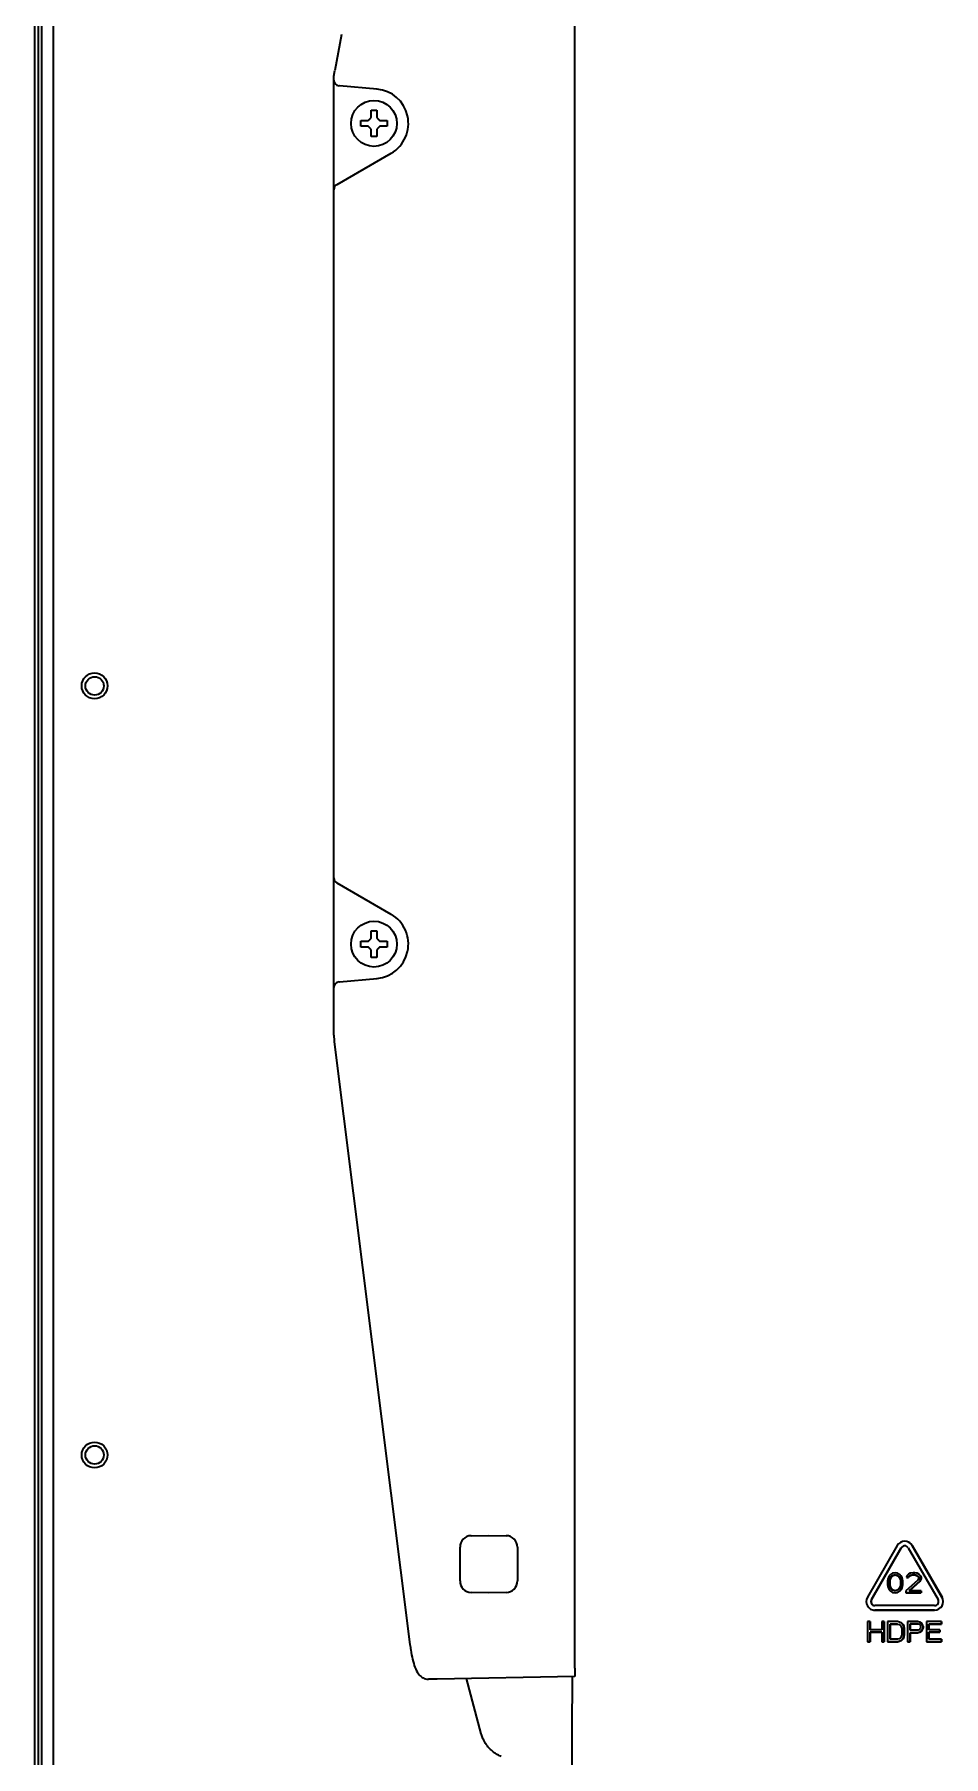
# Model space of a CAD drawing. Extents: x 6336 to 10269, y -393 to 3371.
# Drawn here: x 8426.8 to 8585.3, y 2847.2 to 3147.2 of the extents above; entities that cross this region are included whole.
import ezdxf

# ---------------------------------------------------------------- set-up
doc = ezdxf.new("R2010")
doc.units = 0
doc.header["$LTSCALE"] = 5
doc.layers.add('1', color=7, linetype='CONTINUOUS', true_color=0xffffff)

msp = doc.modelspace()

# ---------------------------------------------------------------- linework, layer by layer
at = {"layer": '1', "color": 7, "linetype": 'Continuous', "lineweight": 35}
for p, q in [((8428.07, 2599.33), (8428.07, 3234.73)), ((8426.77, 3233.93), (8426.77, 2584.53)), ((8427.46, 2587.53), (8427.46, 3230.93)), ((8430.07, 3188.71), (8430.07, 2694.74)), ((8520.97, 2896.44), (8520.97, 3162.06)), ((8480.33, 3147.23), (8479.12, 3140.93)), ((8478.97, 3139.96), (8479.12, 3140.93)), ((8478.97, 3139.28), (8478.97, 3139.96)), ((8478.97, 3137.27), (8478.97, 3139.28)), ((8478.97, 3122.47), (8478.97, 3137.27)), ((8479.96, 3138.28), (8479.89, 3138.28)), ((8486.5, 3137.7), (8479.96, 3138.28)), ((8483.67, 3131.73), (8483.67, 3132.23)), ((8483.67, 3131.23), (8483.67, 3131.73)), ((8488.27, 3132.23), (8488.27, 3131.73)), ((8488.27, 3131.73), (8488.27, 3131.23)), ((8479.55, 3121.09), (8488.97, 3126.53)), ((8478.97, 3120.18), (8478.97, 3122.47)), ((8479.47, 3121.05), (8479.55, 3121.09)), ((8478.97, 3000.27), (8478.97, 3120.18)), ((8478.97, 2997.98), (8478.97, 3000.27)), ((8478.97, 2983.18), (8478.97, 2997.98)), ((8479.55, 2999.37), (8479.47, 2999.41)), ((8488.97, 2993.92), (8479.55, 2999.37)), ((8483.67, 2988.73), (8483.67, 2989.23)), ((8483.67, 2988.23), (8483.67, 2988.73)), ((8488.27, 2989.23), (8488.27, 2988.73)), ((8488.27, 2988.73), (8488.27, 2988.23)), ((8478.97, 2981.17), (8478.97, 2983.18)), ((8479.96, 2982.18), (8486.5, 2982.75)), ((8478.97, 2972.85), (8478.97, 2981.17)), ((8479.89, 2982.17), (8479.96, 2982.18)), ((8479.04, 2971.69), (8492.25, 2866.72)), ((8520.97, 2893.51), (8520.97, 2896.44)), ((8520.97, 2891.25), (8520.97, 2893.51)), ((8520.97, 2888.32), (8520.97, 2891.25)), ((8520.97, 2873.24), (8520.97, 2888.32)), ((8500.97, 2877.78), (8500.97, 2883.67)), ((8502.94, 2885.67), (8505.97, 2885.73)), ((8505.97, 2885.73), (8509.01, 2885.67)), ((8510.97, 2883.67), (8510.97, 2877.78)), ((8577.21, 2883.95), (8572.02, 2874.95)), ((8577.91, 2883.55), (8572.71, 2874.55)), ((8572.71, 2874.55), (8577.9, 2883.55)), ((8577.91, 2883.55), (8577.9, 2883.55)), ((8578.88, 2884.65), (8578.87, 2884.66)), ((8579.12, 2883.55), (8584.31, 2874.55)), ((8579.81, 2883.95), (8579.81, 2883.95)), ((8585, 2874.95), (8579.81, 2883.95)), ((8579.81, 2883.95), (8585.01, 2874.95)), ((8575.58, 2878.16), (8575.51, 2877.78)), ((8575.51, 2877.78), (8575.51, 2877.12)), ((8575.66, 2878.38), (8575.58, 2878.16)), ((8575.8, 2878.68), (8575.66, 2878.38)), ((8576.02, 2878.9), (8575.8, 2878.68)), ((8575.87, 2877.71), (8575.95, 2878.16)), ((8575.87, 2877.71), (8575.88, 2877.71)), ((8575.87, 2877.19), (8575.87, 2877.71)), ((8575.95, 2878.16), (8575.88, 2877.71)), ((8575.88, 2877.71), (8575.88, 2877.19)), ((8576.24, 2878.6), (8575.95, 2878.16)), ((8575.95, 2878.16), (8576.24, 2878.6)), ((8575.95, 2878.16), (8575.95, 2878.16)), ((8576.38, 2879.13), (8576.02, 2878.9)), ((8576.46, 2878.75), (8576.24, 2878.6)), ((8576.24, 2878.6), (8576.46, 2878.75)), ((8576.24, 2878.6), (8576.24, 2878.6)), ((8576.82, 2879.2), (8576.38, 2879.13)), ((8576.83, 2878.83), (8576.46, 2878.75)), ((8576.46, 2878.75), (8576.82, 2878.83)), ((8576.46, 2878.75), (8576.46, 2878.75)), ((8577.26, 2879.13), (8576.82, 2879.2)), ((8576.83, 2878.83), (8576.82, 2878.83)), ((8576.82, 2878.83), (8577.19, 2878.75)), ((8577.19, 2878.75), (8576.83, 2878.83)), ((8577.19, 2878.75), (8577.41, 2878.6)), ((8577.26, 2879.12), (8577.26, 2879.13)), ((8577.62, 2878.9), (8577.26, 2879.13)), ((8577.26, 2879.12), (8577.63, 2878.9)), ((8577.41, 2878.6), (8577.7, 2878.16)), ((8577.63, 2878.9), (8577.62, 2878.9)), ((8577.84, 2878.68), (8577.62, 2878.9)), ((8577.63, 2878.9), (8577.85, 2878.68)), ((8577.7, 2878.16), (8577.77, 2877.71)), ((8577.77, 2877.71), (8577.77, 2877.19)), ((8577.85, 2878.68), (8577.84, 2878.68)), ((8577.99, 2878.38), (8577.84, 2878.68)), ((8577.85, 2878.68), (8577.99, 2878.38)), ((8577.99, 2878.38), (8578.07, 2878.16)), ((8577.99, 2878.38), (8577.99, 2878.38)), ((8578.06, 2878.16), (8577.99, 2878.38)), ((8578.07, 2878.16), (8578.06, 2878.16)), ((8578.13, 2877.79), (8578.06, 2878.16)), ((8578.07, 2878.16), (8578.14, 2877.78)), ((8578.14, 2877.78), (8578.13, 2877.79)), ((8578.13, 2877.12), (8578.13, 2877.79)), ((8578.14, 2877.78), (8578.14, 2877.11)), ((8580.76, 2877.93), (8578.72, 2876.07)), ((8578.86, 2878.68), (8578.79, 2878.38)), ((8578.8, 2878.38), (8578.79, 2878.38)), ((8578.79, 2878.38), (8579.16, 2878.38)), ((8579.16, 2878.38), (8578.8, 2878.38)), ((8579.16, 2878.98), (8578.86, 2878.68)), ((8579.45, 2879.13), (8579.16, 2878.98)), ((8579.31, 2878.6), (8579.16, 2878.38)), ((8579.16, 2878.38), (8579.3, 2878.6)), ((8579.16, 2878.38), (8579.16, 2878.38)), ((8579.3, 2878.6), (8579.52, 2878.75)), ((8579.31, 2878.6), (8579.3, 2878.6)), ((8579.3, 2876.07), (8581.12, 2877.71)), ((8579.53, 2878.75), (8579.31, 2878.6)), ((8581.13, 2877.71), (8579.31, 2876.07)), ((8579.96, 2879.2), (8579.45, 2879.13)), ((8579.52, 2878.75), (8579.88, 2878.83)), ((8579.53, 2878.75), (8579.52, 2878.75)), ((8579.89, 2878.83), (8579.53, 2878.75)), ((8579.89, 2878.83), (8579.88, 2878.83)), ((8579.88, 2878.83), (8580.18, 2878.83)), ((8580.18, 2878.83), (8579.89, 2878.83)), ((8580.25, 2879.2), (8579.96, 2879.2)), ((8580.54, 2878.75), (8580.18, 2878.83)), ((8580.18, 2878.83), (8580.18, 2878.83)), ((8580.18, 2878.83), (8580.54, 2878.75)), ((8580.69, 2879.13), (8580.25, 2879.2)), ((8580.54, 2878.75), (8580.76, 2878.61)), ((8580.69, 2879.13), (8580.98, 2878.98)), ((8580.69, 2879.13), (8580.69, 2879.13)), ((8580.98, 2878.98), (8580.69, 2879.13)), ((8580.76, 2878.61), (8580.9, 2878.38)), ((8580.9, 2878.23), (8580.76, 2877.93)), ((8580.9, 2878.38), (8580.9, 2878.23)), ((8580.98, 2878.98), (8581.27, 2878.68)), ((8580.98, 2878.98), (8580.98, 2878.98)), ((8581.27, 2878.68), (8580.98, 2878.98)), ((8581.12, 2877.71), (8581.27, 2877.93)), ((8581.13, 2877.71), (8581.12, 2877.71)), ((8581.27, 2877.93), (8581.13, 2877.71)), ((8581.27, 2878.68), (8581.35, 2878.38)), ((8581.27, 2878.68), (8581.27, 2878.68)), ((8581.34, 2878.38), (8581.27, 2878.68)), ((8581.35, 2878.23), (8581.27, 2877.93)), ((8581.27, 2877.93), (8581.34, 2878.23)), ((8581.27, 2877.93), (8581.27, 2877.93)), ((8581.35, 2878.38), (8581.34, 2878.38)), ((8581.34, 2878.23), (8581.34, 2878.38)), ((8581.35, 2878.23), (8581.34, 2878.23)), ((8581.35, 2878.38), (8581.35, 2878.23)), ((8505.97, 2875.73), (8502.94, 2875.78)), ((8509.01, 2875.78), (8505.97, 2875.73)), ((8572.71, 2874.55), (8572.71, 2874.55)), ((8575.51, 2877.12), (8575.58, 2876.74)), ((8575.58, 2876.74), (8575.66, 2876.52)), ((8575.66, 2876.52), (8575.8, 2876.22)), ((8575.8, 2876.22), (8576.02, 2876)), ((8575.88, 2877.19), (8575.87, 2877.19)), ((8575.95, 2876.74), (8575.87, 2877.19)), ((8575.88, 2877.19), (8575.95, 2876.74)), ((8575.95, 2876.74), (8576.24, 2876.29)), ((8575.95, 2876.74), (8575.95, 2876.74)), ((8576.24, 2876.3), (8575.95, 2876.74)), ((8576.02, 2876), (8576.38, 2875.77)), ((8576.24, 2876.29), (8576.24, 2876.3)), ((8576.46, 2876.15), (8576.24, 2876.3)), ((8576.24, 2876.29), (8576.46, 2876.15)), ((8576.39, 2875.77), (8576.38, 2875.77)), ((8576.38, 2875.77), (8576.82, 2875.7)), ((8576.83, 2875.7), (8576.39, 2875.77)), ((8576.82, 2876.07), (8576.46, 2876.15)), ((8577.19, 2876.15), (8576.82, 2876.07)), ((8576.82, 2875.7), (8577.26, 2875.77)), ((8576.83, 2875.7), (8576.82, 2875.7)), ((8577.26, 2875.77), (8576.83, 2875.7)), ((8577.41, 2876.3), (8577.19, 2876.15)), ((8577.63, 2876), (8577.26, 2875.77)), ((8577.26, 2875.77), (8577.62, 2876)), ((8577.26, 2875.77), (8577.26, 2875.77)), ((8577.7, 2876.74), (8577.41, 2876.3)), ((8577.62, 2876), (8577.84, 2876.22)), ((8577.63, 2876), (8577.62, 2876)), ((8577.85, 2876.22), (8577.63, 2876)), ((8577.77, 2877.19), (8577.7, 2876.74)), ((8577.84, 2876.22), (8577.99, 2876.52)), ((8577.85, 2876.22), (8577.84, 2876.22)), ((8577.99, 2876.52), (8577.85, 2876.22)), ((8578.07, 2876.74), (8577.99, 2876.52)), ((8577.99, 2876.52), (8578.06, 2876.74)), ((8577.99, 2876.52), (8577.99, 2876.52)), ((8578.06, 2876.74), (8578.13, 2877.12)), ((8578.07, 2876.74), (8578.06, 2876.74)), ((8578.14, 2877.11), (8578.07, 2876.74)), ((8578.14, 2877.11), (8578.13, 2877.12)), ((8578.72, 2876.07), (8578.72, 2875.7)), ((8581.35, 2875.7), (8578.72, 2875.7)), ((8578.72, 2875.7), (8578.72, 2875.7)), ((8578.72, 2875.7), (8581.34, 2875.7)), ((8581.34, 2876.07), (8579.3, 2876.07)), ((8581.35, 2876.07), (8581.34, 2876.07)), ((8581.34, 2875.7), (8581.34, 2876.07)), ((8581.35, 2875.7), (8581.34, 2875.7)), ((8581.35, 2876.07), (8581.35, 2875.7)), ((8585.01, 2874.95), (8585, 2874.95)), ((8520.97, 2870.29), (8520.97, 2873.24)), ((8572.95, 2872.75), (8572.96, 2872.74)), ((8583.7, 2873.5), (8573.31, 2873.5)), ((8573.32, 2872.7), (8573.31, 2872.7)), ((8573.31, 2872.7), (8583.7, 2872.7)), ((8583.71, 2872.7), (8573.32, 2872.7)), ((8583.71, 2872.7), (8583.7, 2872.7)), ((8520.97, 2868.52), (8520.97, 2870.29)), ((8520.97, 2865.56), (8520.97, 2868.52)), ((8572.45, 2870.7), (8572.01, 2870.7)), ((8572.01, 2870.7), (8572.01, 2867.2)), ((8572.45, 2870.7), (8572.45, 2870.7)), ((8572.45, 2869.29), (8572.45, 2870.7)), ((8572.45, 2870.7), (8572.45, 2869.29)), ((8574.49, 2869.29), (8572.45, 2869.29)), ((8572.45, 2868.84), (8572.45, 2868.84)), ((8572.45, 2868.84), (8574.49, 2868.84)), ((8572.45, 2867.2), (8572.45, 2868.84)), ((8574.49, 2868.84), (8572.45, 2868.84)), ((8572.45, 2868.84), (8572.45, 2867.2)), ((8574.93, 2870.7), (8574.49, 2870.7)), ((8574.49, 2870.7), (8574.49, 2869.29)), ((8574.49, 2868.84), (8574.49, 2867.2)), ((8574.93, 2870.7), (8574.93, 2870.7)), ((8574.93, 2867.2), (8574.93, 2870.7)), ((8574.93, 2870.7), (8574.93, 2867.2)), ((8575.51, 2870.7), (8575.51, 2867.2)), ((8577.26, 2870.7), (8575.51, 2870.7)), ((8575.95, 2870.25), (8575.95, 2867.65)), ((8577.26, 2870.25), (8575.95, 2870.25)), ((8575.95, 2870.25), (8575.95, 2870.25)), ((8575.95, 2867.65), (8575.95, 2870.25)), ((8575.95, 2870.25), (8577.26, 2870.25)), ((8577.62, 2870.63), (8577.26, 2870.7)), ((8577.26, 2870.25), (8577.55, 2870.18)), ((8577.55, 2870.18), (8577.77, 2870.03)), ((8577.63, 2870.62), (8577.62, 2870.63)), ((8577.91, 2870.48), (8577.62, 2870.63)), ((8577.63, 2870.62), (8577.92, 2870.48)), ((8577.77, 2870.03), (8577.91, 2869.81)), ((8577.92, 2870.48), (8577.91, 2870.48)), ((8578.2, 2870.18), (8577.91, 2870.48)), ((8577.91, 2869.81), (8577.99, 2869.51)), ((8577.99, 2868.39), (8577.91, 2868.09)), ((8577.92, 2870.48), (8578.21, 2870.18)), ((8577.99, 2869.51), (8577.99, 2868.39)), ((8578.21, 2870.18), (8578.2, 2870.18)), ((8578.35, 2869.88), (8578.2, 2870.18)), ((8578.21, 2870.18), (8578.36, 2869.88)), ((8578.36, 2869.88), (8578.35, 2869.88)), ((8578.42, 2869.51), (8578.35, 2869.88)), ((8578.35, 2868.02), (8578.42, 2868.39)), ((8578.36, 2869.88), (8578.43, 2869.51)), ((8578.43, 2868.39), (8578.36, 2868.02)), ((8578.43, 2869.51), (8578.42, 2869.51)), ((8578.42, 2868.39), (8578.42, 2869.51)), ((8578.43, 2868.39), (8578.42, 2868.39)), ((8578.43, 2869.51), (8578.43, 2868.39)), ((8580.75, 2870.7), (8579.01, 2870.7)), ((8579.01, 2870.7), (8579.01, 2867.2)), ((8579.45, 2870.33), (8579.44, 2870.33)), ((8579.44, 2869.21), (8579.44, 2870.33)), ((8579.44, 2870.33), (8580.83, 2870.33)), ((8580.83, 2869.21), (8579.44, 2869.21)), ((8579.45, 2868.76), (8579.44, 2868.76)), ((8579.44, 2867.2), (8579.44, 2868.76)), ((8579.44, 2868.76), (8580.75, 2868.76)), ((8579.45, 2870.33), (8579.45, 2869.21)), ((8580.83, 2870.33), (8579.45, 2870.33)), ((8580.76, 2868.76), (8579.45, 2868.76)), ((8579.45, 2868.76), (8579.45, 2867.2)), ((8581.12, 2870.63), (8580.75, 2870.7)), ((8580.75, 2868.76), (8581.12, 2868.84)), ((8580.76, 2868.76), (8580.75, 2868.76)), ((8581.12, 2868.84), (8580.76, 2868.76)), ((8580.83, 2870.33), (8581.05, 2870.25)), ((8581.05, 2869.29), (8580.83, 2869.21)), ((8581.05, 2870.25), (8581.19, 2870.11)), ((8581.19, 2869.43), (8581.05, 2869.29)), ((8581.12, 2870.63), (8581.12, 2870.63)), ((8581.41, 2870.4), (8581.12, 2870.63)), ((8581.12, 2870.63), (8581.42, 2870.4)), ((8581.12, 2868.84), (8581.41, 2869.06)), ((8581.42, 2869.06), (8581.12, 2868.84)), ((8581.12, 2868.84), (8581.12, 2868.84)), ((8581.19, 2870.11), (8581.27, 2869.88)), ((8581.27, 2869.66), (8581.19, 2869.43)), ((8581.27, 2869.88), (8581.27, 2869.66)), ((8581.42, 2870.4), (8581.41, 2870.4)), ((8581.63, 2870.11), (8581.41, 2870.4)), ((8581.41, 2869.06), (8581.63, 2869.36)), ((8581.42, 2869.06), (8581.41, 2869.06)), ((8581.42, 2870.4), (8581.63, 2870.1)), ((8581.63, 2869.36), (8581.42, 2869.06)), ((8581.63, 2870.1), (8581.63, 2870.11)), ((8581.7, 2869.88), (8581.63, 2870.11)), ((8581.63, 2870.1), (8581.71, 2869.88)), ((8581.63, 2869.36), (8581.7, 2869.58)), ((8581.71, 2869.58), (8581.63, 2869.36)), ((8581.63, 2869.36), (8581.63, 2869.36)), ((8581.7, 2869.58), (8581.7, 2869.88)), ((8581.7, 2869.88), (8581.71, 2869.88)), ((8581.71, 2869.58), (8581.7, 2869.58)), ((8581.71, 2869.88), (8581.71, 2869.58)), ((8584.91, 2870.7), (8582.29, 2870.7)), ((8582.29, 2870.7), (8582.29, 2867.2)), ((8582.73, 2870.25), (8582.72, 2870.25)), ((8582.72, 2869.29), (8582.72, 2870.25)), ((8582.72, 2870.25), (8584.91, 2870.25)), ((8584.62, 2869.29), (8582.72, 2869.29)), ((8582.73, 2868.84), (8582.72, 2868.84)), ((8582.72, 2867.65), (8582.72, 2868.84)), ((8582.72, 2868.84), (8584.62, 2868.84)), ((8584.91, 2870.25), (8582.73, 2870.25)), ((8582.73, 2870.25), (8582.73, 2869.29)), ((8584.62, 2868.84), (8582.73, 2868.84)), ((8582.73, 2868.84), (8582.73, 2867.65)), ((8584.62, 2869.28), (8584.62, 2869.29)), ((8584.62, 2868.84), (8584.62, 2869.29)), ((8584.62, 2869.28), (8584.62, 2868.84)), ((8584.62, 2868.84), (8584.62, 2868.84)), ((8584.91, 2870.7), (8584.91, 2870.7)), ((8584.91, 2870.25), (8584.91, 2870.7)), ((8584.91, 2870.7), (8584.91, 2870.25)), ((8584.91, 2870.25), (8584.91, 2870.25)), ((8520.97, 2862.61), (8520.97, 2865.56)), ((8572.02, 2867.2), (8572.01, 2867.2)), ((8572.01, 2867.2), (8572.45, 2867.2)), ((8572.45, 2867.2), (8572.02, 2867.2)), ((8572.45, 2867.2), (8572.45, 2867.2)), ((8574.49, 2867.2), (8574.93, 2867.2)), ((8574.49, 2867.2), (8574.49, 2867.2)), ((8574.93, 2867.2), (8574.49, 2867.2)), ((8574.93, 2867.2), (8574.93, 2867.2)), ((8575.51, 2867.2), (8575.51, 2867.2)), ((8575.51, 2867.2), (8577.26, 2867.2)), ((8577.26, 2867.2), (8575.51, 2867.2)), ((8577.26, 2867.65), (8575.95, 2867.65)), ((8577.55, 2867.72), (8577.26, 2867.65)), ((8577.26, 2867.2), (8577.62, 2867.28)), ((8577.63, 2867.27), (8577.26, 2867.2)), ((8577.26, 2867.2), (8577.26, 2867.2)), ((8577.77, 2867.87), (8577.55, 2867.72)), ((8577.62, 2867.28), (8577.91, 2867.42)), ((8577.63, 2867.27), (8577.62, 2867.28)), ((8577.92, 2867.42), (8577.63, 2867.27)), ((8577.91, 2868.09), (8577.77, 2867.87)), ((8577.91, 2867.42), (8578.2, 2867.72)), ((8577.92, 2867.42), (8577.91, 2867.42)), ((8578.21, 2867.72), (8577.92, 2867.42)), ((8578.2, 2867.72), (8578.35, 2868.02)), ((8578.21, 2867.72), (8578.2, 2867.72)), ((8578.36, 2868.02), (8578.21, 2867.72)), ((8578.36, 2868.02), (8578.35, 2868.02)), ((8579.01, 2867.2), (8579.01, 2867.2)), ((8579.01, 2867.2), (8579.44, 2867.2)), ((8579.45, 2867.2), (8579.01, 2867.2)), ((8579.45, 2867.2), (8579.44, 2867.2)), ((8582.29, 2867.2), (8584.91, 2867.2)), ((8582.29, 2867.2), (8582.29, 2867.2)), ((8584.91, 2867.2), (8582.29, 2867.2)), ((8584.91, 2867.65), (8582.72, 2867.65)), ((8584.91, 2867.2), (8584.91, 2867.65)), ((8584.91, 2867.65), (8584.91, 2867.65)), ((8584.91, 2867.65), (8584.91, 2867.2)), ((8584.91, 2867.2), (8584.91, 2867.2)), ((8520.97, 2862.61), (8520.97, 2861.11)), ((8496, 2860.67), (8495.46, 2860.66)), ((8496.96, 2860.69), (8496, 2860.67)), ((8520.97, 2861.11), (8496.96, 2860.69)), ((8504.67, 2851.17), (8502.1, 2860.78))]:
    msp.add_line(p, q, dxfattribs=at)
for centre, radius in [((8485.97, 3131.73), 4), ((8437.27, 3033.73), 2.25), ((8437.27, 3033.73), 1.6), ((8485.97, 2988.73), 4), ((8437.27, 2899.73), 2.25), ((8437.27, 2899.73), 1.6)]:
    msp.add_circle(centre, radius, dxfattribs=at)
for centre, radius, start, end in [((8479.97, 3139.28), 1, 180, 265), ((8485.97, 3131.73), 6, 300, 85), ((8479.97, 3120.18), 1, 120, 180), ((8479.97, 3000.27), 1, 180, 240), ((8485.97, 2988.73), 6, 275, 60), ((8479.97, 2981.17), 1, 95, 180), ((8502.97, 2883.67), 2, 91, 180), ((8508.97, 2883.67), 2, 0, 89), ((8502.97, 2877.78), 2, 180, 269), ((8508.97, 2877.78), 2, 271, 0)]:
    msp.add_arc(centre, radius, start, end, dxfattribs=at)
for centre, major_axis, start_param, end_param in [((8578.51, 2883.2), (-0.36, -1.46), 2.339425, 4.43382), ((8578.51, 2883.2), (0.17, 0.679), 5.481018, 7.575413), ((8578.51, 2883.2), (-0.17, -0.679), 3.141609, 4.43382), ((8578.51, 2883.2), (0.36, 1.46), 5.481018, 6.283203), ((8573.31, 2874.2), (-0.36, -1.46), 4.43382, 6.528215), ((8573.31, 2874.2), (0.17, 0.679), 1.292228, 3.386623), ((8573.32, 2874.2), (-0.17, -0.679), 4.43382, 6.283177), ((8583.7, 2874.2), (-0.36, -1.46), 0.24503, 2.339425), ((8583.7, 2874.2), (0.17, 0.679), 3.386623, 5.481018), ((8583.71, 2874.2), (0.36, 1.46), 3.386623, 5.481018), ((8573.32, 2874.2), (0.36, 1.46), 3.141577, 3.386623)]:
    msp.add_ellipse(centre, major_axis=major_axis, ratio=0.999838, start_param=start_param, end_param=end_param, dxfattribs=at)
for points, degree in [([(8484.97, 3132.23), (8485, 3132.25), (8485.04, 3132.3), (8485.12, 3132.37), (8485.19, 3132.44), (8485.26, 3132.51), (8485.33, 3132.58), (8485.4, 3132.65), (8485.45, 3132.7), (8485.47, 3132.73)], 3), ([(8485.47, 3132.73), (8485.47, 3132.78), (8485.47, 3132.89), (8485.47, 3133.05), (8485.47, 3133.21), (8485.47, 3133.36), (8485.47, 3133.52), (8485.47, 3133.67), (8485.47, 3133.84), (8485.47, 3133.96), (8485.47, 3134.03)], 3), ([(8485.47, 3134.03), (8485.64, 3134.03), (8485.97, 3134.03), (8486.31, 3134.03), (8486.47, 3134.03)], 3), ([(8486.47, 3132.73), (8486.5, 3132.7), (8486.55, 3132.65), (8486.62, 3132.58), (8486.7, 3132.5), (8486.77, 3132.43), (8486.83, 3132.36), (8486.9, 3132.3), (8486.95, 3132.25), (8486.97, 3132.23)], 3), ([(8484.97, 3131.23), (8484.92, 3131.23), (8484.81, 3131.23), (8484.65, 3131.23), (8484.49, 3131.23), (8484.33, 3131.23), (8484.18, 3131.23), (8484.03, 3131.23), (8483.86, 3131.23), (8483.74, 3131.23), (8483.67, 3131.23)], 3), ([(8485.47, 3130.73), (8485.45, 3130.75), (8485.4, 3130.8), (8485.32, 3130.88), (8485.25, 3130.95), (8485.18, 3131.02), (8485.11, 3131.09), (8485.04, 3131.16), (8485, 3131.2), (8484.97, 3131.23)], 3), ([(8486.47, 3129.43), (8486.31, 3129.43), (8485.97, 3129.43), (8485.64, 3129.43), (8485.47, 3129.43)], 3), ([(8486.97, 3131.23), (8486.95, 3131.2), (8486.9, 3131.15), (8486.83, 3131.08), (8486.76, 3131.01), (8486.69, 3130.94), (8486.62, 3130.87), (8486.54, 3130.8), (8486.5, 3130.75), (8486.47, 3130.73)], 3), ([(8486.47, 3130.73), (8486.47, 3130.67), (8486.47, 3130.56), (8486.47, 3130.4), (8486.47, 3130.24), (8486.47, 3130.09), (8486.47, 3129.94), (8486.47, 3129.78), (8486.47, 3129.61), (8486.47, 3129.49), (8486.47, 3129.43)], 3), ([(8486.97, 3132.23), (8487.03, 3132.23), (8487.14, 3132.23), (8487.3, 3132.23), (8487.46, 3132.23), (8487.61, 3132.23), (8487.76, 3132.23), (8487.92, 3132.23), (8488.09, 3132.23), (8488.21, 3132.23), (8488.27, 3132.23)], 3), ([(8484.97, 2989.23), (8485, 2989.25), (8485.04, 2989.3), (8485.12, 2989.37), (8485.19, 2989.44), (8485.26, 2989.51), (8485.33, 2989.58), (8485.4, 2989.65), (8485.45, 2989.7), (8485.47, 2989.73)], 3), ([(8485.47, 2989.73), (8485.47, 2989.78), (8485.47, 2989.89), (8485.47, 2990.05), (8485.47, 2990.21), (8485.47, 2990.36), (8485.47, 2990.52), (8485.47, 2990.67), (8485.47, 2990.84), (8485.47, 2990.96), (8485.47, 2991.03)], 3), ([(8485.47, 2991.03), (8485.64, 2991.03), (8485.97, 2991.03), (8486.31, 2991.03), (8486.47, 2991.03)], 3), ([(8486.47, 2989.73), (8486.5, 2989.7), (8486.55, 2989.65), (8486.62, 2989.58), (8486.7, 2989.5), (8486.77, 2989.43), (8486.83, 2989.36), (8486.9, 2989.3), (8486.95, 2989.25), (8486.97, 2989.23)], 3), ([(8486.97, 2989.23), (8487.03, 2989.23), (8487.14, 2989.23), (8487.3, 2989.23), (8487.46, 2989.23), (8487.61, 2989.23), (8487.76, 2989.23), (8487.92, 2989.23), (8488.09, 2989.23), (8488.21, 2989.23), (8488.27, 2989.23)], 3), ([(8484.97, 2988.23), (8484.92, 2988.23), (8484.81, 2988.23), (8484.65, 2988.23), (8484.49, 2988.23), (8484.33, 2988.23), (8484.18, 2988.23), (8484.03, 2988.23), (8483.86, 2988.23), (8483.74, 2988.23), (8483.67, 2988.23)], 3), ([(8485.47, 2987.73), (8485.45, 2987.75), (8485.4, 2987.8), (8485.32, 2987.88), (8485.25, 2987.95), (8485.18, 2988.02), (8485.11, 2988.09), (8485.04, 2988.16), (8485, 2988.2), (8484.97, 2988.23)], 3), ([(8486.47, 2986.43), (8486.31, 2986.43), (8485.97, 2986.43), (8485.64, 2986.43), (8485.47, 2986.43)], 3), ([(8486.97, 2988.23), (8486.95, 2988.2), (8486.9, 2988.15), (8486.83, 2988.08), (8486.76, 2988.01), (8486.69, 2987.94), (8486.62, 2987.87), (8486.54, 2987.8), (8486.5, 2987.75), (8486.47, 2987.73)], 3), ([(8486.47, 2987.73), (8486.47, 2987.67), (8486.47, 2987.56), (8486.47, 2987.4), (8486.47, 2987.24), (8486.47, 2987.09), (8486.47, 2986.94), (8486.47, 2986.78), (8486.47, 2986.61), (8486.47, 2986.49), (8486.47, 2986.43)], 3), ([(8478.97, 2972.86), (8479.05, 2971.64)], 1), ([(8520.53, 2844.65), (8520.55, 2852.96), (8520.56, 2861.11)], 2)]:
    msp.add_open_spline(points, degree=degree, dxfattribs=at)
for points, knots in [([(8486.47, 3134.03), (8486.47, 3133.82), (8486.47, 3133.61), (8486.47, 3133.29), (8486.47, 3133.18), (8486.47, 3132.95), (8486.47, 3132.84), (8486.47, 3132.73)], [0, 0, 0, 0, 0.5, 0.5, 0.75, 0.75, 1, 1, 1, 1]), ([(8483.67, 3132.23), (8483.88, 3132.23), (8484.09, 3132.23), (8484.41, 3132.23), (8484.52, 3132.23), (8484.74, 3132.23), (8484.86, 3132.23), (8484.97, 3132.23)], [0, 0, 0, 0, 0.5, 0.5, 0.75, 0.75, 1, 1, 1, 1]), ([(8485.47, 3129.43), (8485.47, 3129.63), (8485.47, 3129.84), (8485.47, 3130.16), (8485.47, 3130.27), (8485.47, 3130.5), (8485.47, 3130.61), (8485.47, 3130.73)], [0, 0, 0, 0, 0.5, 0.5, 0.75, 0.75, 1, 1, 1, 1]), ([(8488.27, 3131.23), (8488.07, 3131.23), (8487.86, 3131.23), (8487.54, 3131.23), (8487.43, 3131.23), (8487.2, 3131.23), (8487.09, 3131.23), (8486.97, 3131.23)], [0, 0, 0, 0, 0.5, 0.5, 0.75, 0.75, 1, 1, 1, 1]), ([(8483.67, 2989.23), (8483.88, 2989.23), (8484.09, 2989.23), (8484.41, 2989.23), (8484.52, 2989.23), (8484.74, 2989.23), (8484.86, 2989.23), (8484.97, 2989.23)], [0, 0, 0, 0, 0.5, 0.5, 0.75, 0.75, 1, 1, 1, 1]), ([(8486.47, 2991.03), (8486.47, 2990.82), (8486.47, 2990.61), (8486.47, 2990.29), (8486.47, 2990.18), (8486.47, 2989.95), (8486.47, 2989.84), (8486.47, 2989.73)], [0, 0, 0, 0, 0.5, 0.5, 0.75, 0.75, 1, 1, 1, 1]), ([(8485.47, 2986.43), (8485.47, 2986.63), (8485.47, 2986.84), (8485.47, 2987.16), (8485.47, 2987.27), (8485.47, 2987.5), (8485.47, 2987.61), (8485.47, 2987.73)], [0, 0, 0, 0, 0.5, 0.5, 0.75, 0.75, 1, 1, 1, 1]), ([(8488.27, 2988.23), (8488.07, 2988.23), (8487.86, 2988.23), (8487.54, 2988.23), (8487.43, 2988.23), (8487.2, 2988.23), (8487.09, 2988.23), (8486.97, 2988.23)], [0, 0, 0, 0, 0.5, 0.5, 0.75, 0.75, 1, 1, 1, 1]), ([(8492.25, 2866.72), (8492.29, 2866.4), (8492.42, 2865.46), (8492.69, 2864.07), (8493.11, 2862.67), (8493.58, 2861.7), (8494.27, 2860.97), (8494.97, 2860.69), (8495.36, 2860.66), (8495.46, 2860.66)], [0, 0, 0, 0, 0.10018, 0.295503, 0.496793, 0.714677, 0.849634, 0.961722, 1, 1, 1, 1]), ([(8508.16, 2847.19), (8507.95, 2847.28), (8507.74, 2847.38), (8507.35, 2847.6), (8507.15, 2847.72), (8506.88, 2847.92), (8506.79, 2847.99), (8506.65, 2848.1), (8506.61, 2848.13), (8506.52, 2848.21), (8506.48, 2848.25), (8506.27, 2848.44), (8506.11, 2848.6), (8505.81, 2848.95), (8505.67, 2849.12), (8505.47, 2849.41), (8505.41, 2849.5), (8505.32, 2849.65), (8505.29, 2849.7), (8505.23, 2849.8), (8505.21, 2849.85), (8505.07, 2850.1), (8504.88, 2850.52), (8504.73, 2850.95), (8504.67, 2851.17)], [0, 0, 0, 0, 0.125, 0.125, 0.25, 0.25, 0.3125, 0.3125, 0.34375, 0.34375, 0.375, 0.375, 0.5, 0.5, 0.625, 0.625, 0.6875, 0.6875, 0.71875, 0.71875, 0.75, 0.75, 0.875, 1, 1, 1, 1])]:
    msp.add_open_spline(points, degree=3, knots=knots, dxfattribs=at)

doc.saveas('drawing.dxf')
